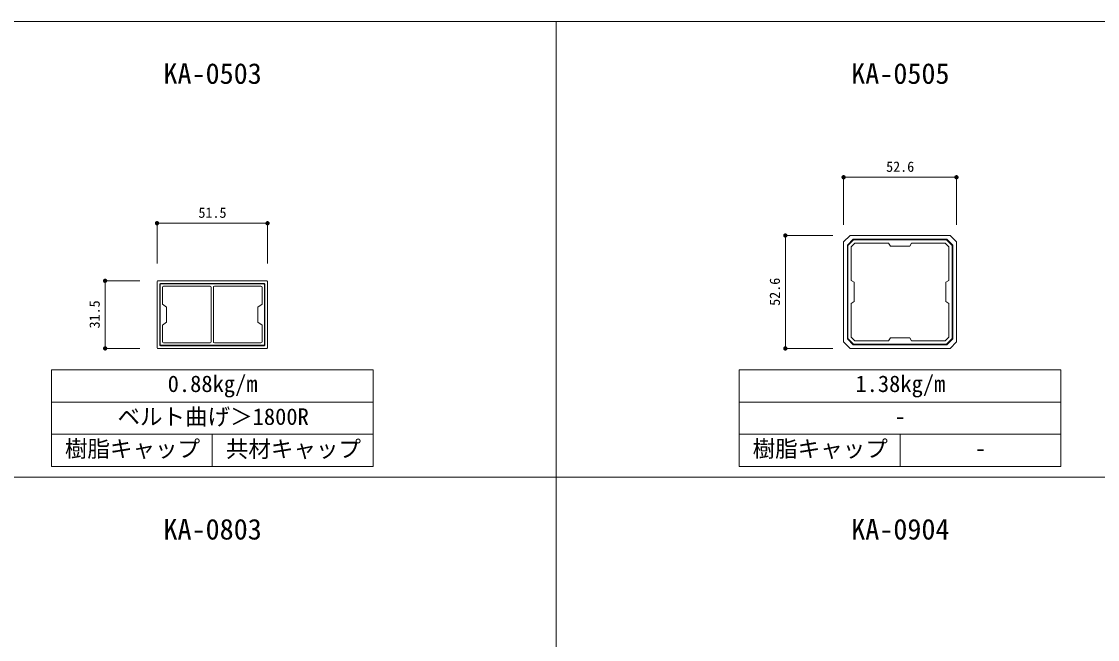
# Model space of a CAD drawing. Units: millimetres, scale not verified. Extents: x -801 to 802, y -548 to 566.
# Drawn here: x -409 to 92, y 279 to 566 of the extents above; entities that cross this region are included whole.
import ezdxf
from ezdxf.enums import TextEntityAlignment as Align

# ---------------------------------------------------------------- set-up
doc = ezdxf.new("R2010")
doc.units = ezdxf.units.MM
doc.header["$LTSCALE"] = 2
for name, color, linetype, lineweight in [('0-1_0-A01-枠A', 4, 'Continuous', 9), ('0-4_0-A11-寸法_詳細', 5, 'Continuous', 9), ('0-5_0', 4, 'Continuous', 9), ('0-8_0-A03-枠C', 2, 'Continuous', 9)]:
    doc.layers.add(name, color=color, linetype=linetype, lineweight=lineweight)
for name, color, linetype in [('0-6_A-B05-記号', 2, 'Continuous'), ('0-7_A-E01-仕上太線', 7, 'Continuous'), ('0-9_A-B03-文字_書込_小', 7, 'Continuous')]:
    doc.layers.add(name, color=color, linetype=linetype)
doc.styles.add('ＭＳ ゴシック', font='')
doc.styles.get('ＭＳ ゴシック').set_extended_font_data('MS Gothic')

# ---------------------------------------------------------------- blocks, each defined once
blk = doc.blocks.new('HB-0503')
at = {"layer": '0-5_0', "color": 7}
for p, q in [((0, 30.9), (0.6, 31.5)), ((0, 30.9), (0, -30.9)), ((0.6, 31.5), (102.4, 31.5)), ((103, 30.9), (102.4, 31.5)), ((103, 30.9), (103, -30.9)), ((0, -30.9), (0.6, -31.5)), ((0.6, -31.5), (102.4, -31.5)), ((102.4, -31.5), (103, -30.9))]:
    blk.add_line(p, q, dxfattribs=at)
at = {"layer": '0-5_0'}
for p, q in [((2.5, 28.4), (2.5, -28.4)), ((2.9, 28), (2.9, -28)), ((3.1, 29), (99.9, 29)), ((99.5, 28.6), (3.5, 28.6)), ((5.1, 25.4), (5.1, 9.8)), ((6.1, 26.4), (49.5, 26.4)), ((52.5, -25.4), (52.5, 25.4)), ((96.9, 26.4), (53.5, 26.4)), ((97.9, 25.4), (97.9, 9.8)), ((100.1, 28), (100.1, -28)), ((100.5, -28.4), (100.5, 28.4)), ((8.9, 7), (5.1, 9.8)), ((8.9, 7), (8.9, -7)), ((94.1, 7), (97.9, 9.8)), ((94.1, 7), (94.1, -7)), ((8.9, -7), (5.1, -9.8)), ((5.1, -9.8), (5.1, -25.4)), ((94.1, -7), (97.9, -9.8)), ((97.9, -9.8), (97.9, -25.4)), ((3.1, -29), (99.9, -29)), ((99.5, -28.6), (3.5, -28.6)), ((6.1, -26.4), (49.5, -26.4)), ((96.9, -26.4), (53.5, -26.4))]:
    blk.add_line(p, q, dxfattribs=at)
blk.add_lwpolyline([(50.5, -25.4), (50.5, 0), (50.5, 25.4)], dxfattribs=at)
for centre, radius, start, end in [((3.1, 28.4), 0.6, 90, 180), ((3.5, 28), 0.6, 90, 180), ((3.5, 28), 0.6, 90, 180), ((6.1, 25.4), 1, 90, 180), ((49.5, 25.4), 1, 0, 90), ((53.5, 25.4), 1, 90, 180), ((96.9, 25.4), 1, 0, 90), ((99.5, 28), 0.6, 0, 90), ((99.9, 28.4), 0.6, 0, 90), ((3.1, -28.4), 0.6, 180, 270), ((3.5, -28), 0.6, 180, 270), ((6.1, -25.4), 1, 180, 270), ((49.5, -25.4), 1, 270, 0), ((53.5, -25.4), 1, 180, 270), ((96.9, -25.4), 1, 270, 0), ((99.5, -28), 0.6, 270, 0), ((99.5, -28), 0.6, 270, 0), ((99.9, -28.4), 0.6, 270, 0)]:
    blk.add_arc(centre, radius, start, end, dxfattribs=at)
blk = doc.blocks.new('_Dot')
at = {"layer": '0-5_0', "color": 7}
blk.add_line((-1, 0), (-2, 0), dxfattribs=at)
for points in [[(0, 0), (-1, 0), (-0.992, 0.125)], [(0, 0), (-0.992, -0.125), (-1, 0)], [(0, 0), (-0.992, 0.125), (-0.969, 0.249)], [(0, 0), (-0.969, -0.249), (-0.992, -0.125)], [(0, 0), (-0.969, 0.249), (-0.93, 0.368)], [(0, 0), (-0.93, -0.368), (-0.969, -0.249)], [(0, 0), (-0.93, 0.368), (-0.876, 0.482)], [(0, 0), (-0.876, -0.482), (-0.93, -0.368)], [(0, 0), (-0.876, 0.482), (-0.809, 0.588)], [(0, 0), (-0.809, -0.588), (-0.876, -0.482)], [(0, 0), (-0.809, 0.588), (-0.729, 0.685)], [(0, 0), (-0.729, -0.685), (-0.809, -0.588)], [(0, 0), (-0.729, 0.685), (-0.637, 0.771)], [(0, 0), (-0.637, -0.771), (-0.729, -0.685)], [(0, 0), (-0.637, 0.771), (-0.536, 0.844)], [(0, 0), (-0.536, -0.844), (-0.637, -0.771)], [(0, 0), (-0.536, 0.844), (-0.426, 0.905)], [(0, 0), (-0.426, -0.905), (-0.536, -0.844)], [(0, 0), (-0.426, 0.905), (-0.309, 0.951)], [(0, 0), (-0.309, -0.951), (-0.426, -0.905)], [(0, 0), (-0.309, 0.951), (-0.187, 0.982)], [(0, 0), (-0.187, -0.982), (-0.309, -0.951)], [(0, 0), (-0.187, 0.982), (-0.063, 0.998)], [(0, 0), (-0.063, -0.998), (-0.187, -0.982)], [(0, 0), (-0.063, 0.998), (0.063, 0.998)], [(0, 0), (0.063, -0.998), (-0.063, -0.998)], [(0, 0), (0.063, 0.998), (0.187, 0.982)], [(0, 0), (0.187, 0.982), (0.309, 0.951)], [(0, 0), (0.309, 0.951), (0.426, 0.905)], [(0, 0), (0.426, 0.905), (0.536, 0.844)], [(0, 0), (0.536, 0.844), (0.637, 0.771)], [(0, 0), (0.637, 0.771), (0.729, 0.685)], [(0, 0), (0.729, 0.685), (0.809, 0.588)], [(0, 0), (0.809, 0.588), (0.876, 0.482)], [(0, 0), (0.876, 0.482), (0.93, 0.368)], [(0, 0), (0.93, 0.368), (0.969, 0.249)], [(0, 0), (0.969, 0.249), (0.992, 0.125)], [(0, 0), (0.992, 0.125), (1, 0)], [(0, 0), (0.187, -0.982), (0.063, -0.998)], [(0, 0), (0.309, -0.951), (0.187, -0.982)], [(0, 0), (0.426, -0.905), (0.309, -0.951)], [(0, 0), (0.536, -0.844), (0.426, -0.905)], [(0, 0), (0.637, -0.771), (0.536, -0.844)], [(0, 0), (0.729, -0.685), (0.637, -0.771)], [(0, 0), (0.809, -0.588), (0.729, -0.685)], [(0, 0), (0.876, -0.482), (0.809, -0.588)], [(0, 0), (0.93, -0.368), (0.876, -0.482)], [(0, 0), (0.969, -0.249), (0.93, -0.368)], [(0, 0), (0.992, -0.125), (0.969, -0.249)], [(0, 0), (1, 0), (0.992, -0.125)]]:
    blk.add_solid(points, dxfattribs=at)
blk = doc.blocks.new('KA-0505')
at = {"layer": '0-5_0', "color": 7}
for p, q in [((6, 52.6), (0, 46.6)), ((99.2, 52.6), (6, 52.6)), ((105.2, 46.6), (99.2, 52.6)), ((0, -46.6), (0, 46.6)), ((105.2, 46.6), (105.2, -46.6)), ((0, -46.6), (6, -52.6)), ((99.2, -52.6), (105.2, -46.6)), ((99.2, -52.6), (6, -52.6))]:
    blk.add_line(p, q, dxfattribs=at)
at = {"layer": '0-5_0'}
for p, q in [((8.993, 49.1), (3.5, 43.607)), ((3.5, -43.607), (3.5, 43.607)), ((4, 43.4), (9.2, 48.6)), ((4, -43.4), (4, 43.4)), ((96.207, 49.1), (8.993, 49.1)), ((96, 48.6), (9.2, 48.6)), ((96, 48.6), (101.2, 43.4)), ((101.7, 43.607), (96.207, 49.1)), ((101.2, 43.4), (101.2, -43.4)), ((101.7, 43.607), (101.7, -43.607)), ((4, -6.691), (4, -3.222)), ((3.5, -43.607), (8.993, -49.1)), ((9.2, -48.6), (4, -43.4)), ((96.207, -49.1), (8.993, -49.1)), ((96, -48.6), (9.2, -48.6)), ((96, -48.6), (101.2, -43.4)), ((101.7, -43.607), (96.207, -49.1))]:
    blk.add_line(p, q, dxfattribs=at)
for points in [[(63.358, -45.6), (94.757, -45.6), (98.2, -42.157), (98.2, -10.8), (95.2, -9), (95.2, 9), (98.2, 10.8), (98.2, 42.157), (94.757, 45.6), (63.4, 45.6), (61.6, 42.6), (43.6, 42.6), (41.8, 45.6), (10.443, 45.6), (7, 42.157), (7, 10.8), (10, 9), (10, -9), (7, -10.8), (7, -42.157), (10.443, -45.6), (41.842, -45.6)], [(41.8, -45.6), (43.6, -42.6), (61.6, -42.6), (63.4, -45.6)]]:
    blk.add_lwpolyline(points, dxfattribs=at)

msp = doc.modelspace()

# ---------------------------------------------------------------- linework, layer by layer
at = {"layer": '0-1_0-A01-枠A'}
msp.add_line((-801.333, 566.471), (801.333, 566.471), dxfattribs=at)
at = {"layer": '0-4_0-A11-寸法_詳細'}
for p, q in [((-26.3, 471.804), (-26.3, 493.946)), ((24.3, 493.946), (-24.3, 493.946)), ((26.3, 471.804), (26.3, 493.946)), ((-346.283, 453.704), (-346.283, 472.526)), ((-344.283, 472.526), (-296.783, 472.526)), ((-294.783, 453.704), (-294.783, 472.526)), ((-31.3, 466.804), (-53.442, 466.804)), ((-53.442, 416.204), (-53.442, 464.804)), ((-354.283, 445.704), (-370.467, 445.704)), ((-370.467, 416.204), (-370.467, 443.704)), ((-354.283, 414.204), (-370.467, 414.204)), ((-31.3, 414.204), (-53.442, 414.204))]:
    msp.add_line(p, q, dxfattribs=at)
at = {"layer": '0-8_0-A03-枠C'}
for p, q in [((-160.267, -494.863), (-160.267, 566.471)), ((-395.533, 404.204), (-245.533, 404.204)), ((-395.533, 404.204), (-395.533, 359.204)), ((-245.533, 404.204), (-245.533, 359.204)), ((-75, 404.204), (75, 404.204)), ((-75, 404.204), (-75, 359.204)), ((75, 404.204), (75, 359.204)), ((-395.533, 389.204), (-245.533, 389.204)), ((-75, 389.204), (75, 389.204)), ((-395.533, 374.204), (-245.533, 374.204)), ((-320.533, 359.204), (-320.533, 374.204)), ((-75, 374.204), (75, 374.204)), ((0, 359.204), (0, 374.204)), ((-395.533, 359.204), (-245.533, 359.204)), ((-75, 359.204), (75, 359.204)), ((-801.333, 354.204), (801.333, 354.204))]:
    msp.add_line(p, q, dxfattribs=at)

# ---------------------------------------------------------------- block references
at = {"layer": '0-4_0-A11-寸法_詳細'}
for p, rotation in [((-26.3, 493.946), 180), ((-346.283, 472.526), 180), ((-53.442, 466.804), 90), ((-370.467, 445.704), 90), ((-370.467, 414.204), 270), ((-53.442, 414.204), 270)]:
    msp.add_blockref('_Dot', p, dxfattribs=dict(at, rotation=rotation))
for p in [(26.3, 493.946), (-294.783, 472.526)]:
    msp.add_blockref('_Dot', p, dxfattribs=at)
at = {"layer": '0-7_A-E01-仕上太線', "xscale": 0.5, "yscale": 0.5}
for name, p in [('KA-0505', (-26.3, 440.504)), ('HB-0503', (-346.283, 429.954))]:
    msp.add_blockref(name, p, dxfattribs=at)

# ---------------------------------------------------------------- texts
at = {"layer": '0-4_0-A11-寸法_詳細', "style": 'ＭＳ ゴシック'}
for s, p in [('52.6', (-6.464, 495.02)), ('51.5', (-326.983, 473.6))]:
    msp.add_text(s, height=4.809, dxfattribs=at).set_placement(p, align=Align.BOTTOM_LEFT)
for s, p in [('52.6', (-54.516, 434.04)), ('31.5', (-371.541, 423.504))]:
    msp.add_text(s, height=4.809, rotation=90, dxfattribs=at).set_placement(p, align=Align.BOTTOM_LEFT)
at = {"layer": '0-6_A-B05-記号', "style": 'ＭＳ ゴシック'}
for s, p in [('KA-0503', (-343.274, 534.569)), ('KA-0505', (-22.741, 534.569)), ('KA-0803', (-343.274, 322.303)), ('KA-0904', (-22.741, 322.303))]:
    msp.add_text(s, height=9.619, dxfattribs=at).set_placement(p, align=Align.BOTTOM_LEFT)
at = {"layer": '0-9_A-B03-文字_書込_小', "style": 'ＭＳ ゴシック'}
for s, p in [('0.88kg/m', (-341.325, 391.589)), ('1.38kg/m', (-20.792, 391.589)), ('ベルト曲げ＞1800R', (-364.716, 376.285)), ('-', (-2.599, 376.488)), ('樹脂キャップ', (-389.221, 361.305)), ('共材キャップ', (-314.221, 361.224)), ('樹脂キャップ', (-68.688, 361.305)), ('-', (34.901, 361.488))]:
    msp.add_text(s, height=7.698, dxfattribs=at).set_placement(p, align=Align.BOTTOM_LEFT)

doc.saveas('drawing.dxf')
